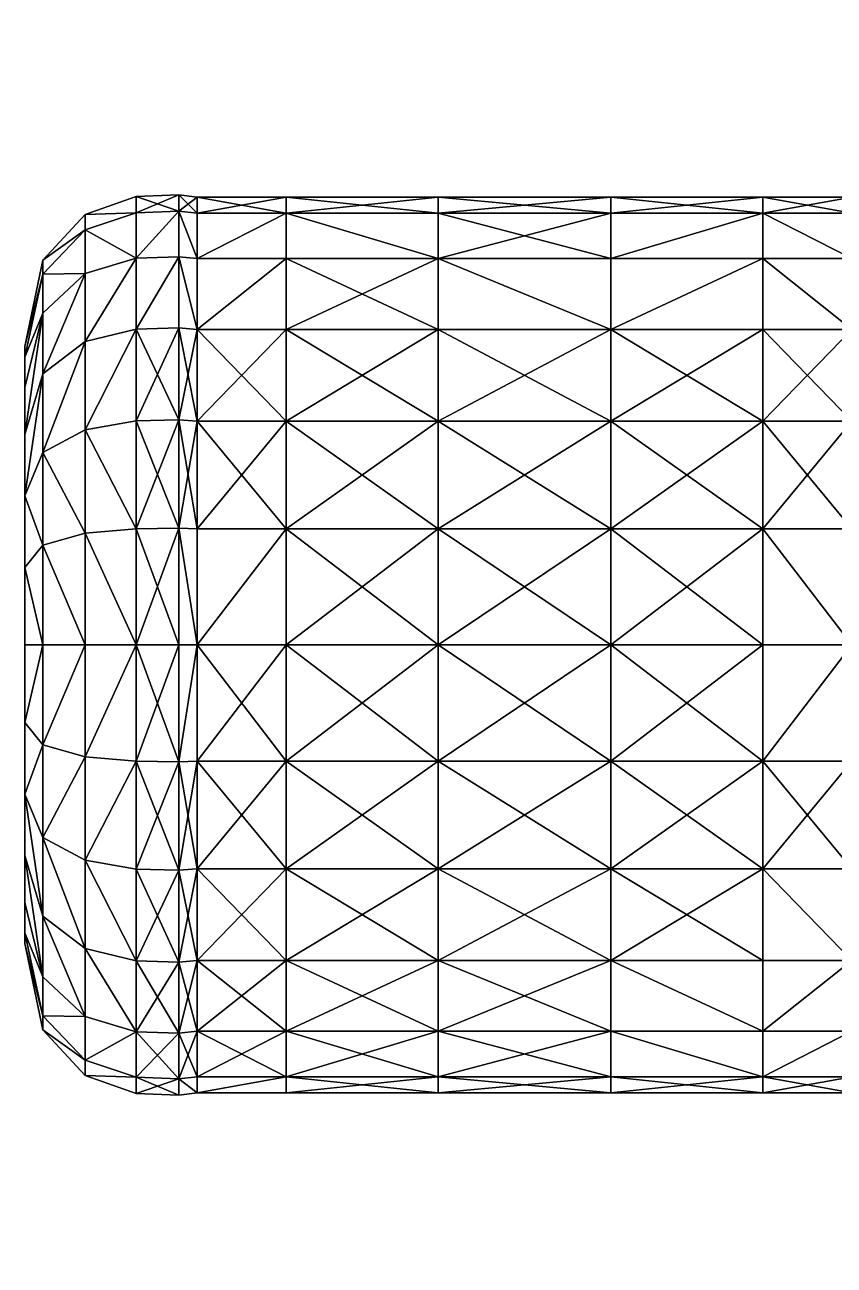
# Model space of a CAD drawing. Header units: centimetres. Extents: x -9.1 to 9.1, y -0.1 to 15.5.
# Drawn here: x -9.098 to -8.619, y 7.019 to 7.752 of the extents above; entities that cross this region are included whole.
import ezdxf

# ---------------------------------------------------------------- set-up
doc = ezdxf.new("R2010")
doc.units = ezdxf.units.CM
doc.header["$MEASUREMENT"] = 0

msp = doc.modelspace()

# ---------------------------------------------------------------- meshes
at = {"color": 251, "true_color": 0x666666}
mesh = msp.add_polyface(dxfattribs=at)
corners = [(-8.60878, 7.72567, 0.09071), (-8.60878, 7.73835), (-8.60878, 7.73903, 0.09427), (-8.60878, 7.7522), (-8.60878, 7.68984, -0.17569), (-8.60878, 7.63416, -0.24922), (-8.60878, 7.70179, -0.18259), (-8.60878, 7.64392, -0.259), (-8.60878, 7.7522), (-8.60878, 7.73835), (-8.60878, 7.73903, -0.09427), (-8.60878, 7.72567, -0.09071), (-8.60878, 7.68984, 0.17569), (-8.60878, 7.70179, 0.18259), (-8.60878, 7.63416, 0.24922), (-8.60878, 7.64392, 0.259), (-8.60878, 7.64627, -0.15054), (-8.60878, 7.59856, -0.21353), (-8.60878, 7.66946, -0.16393), (-8.60878, 7.61751, -0.23253), (-8.60878, 7.71472), (-8.60878, 7.68783), (-8.60878, 7.70289, -0.08464), (-8.60878, 7.67697, -0.07772), (-8.60878, 7.6642), (-8.60878, 7.65035), (-8.60878, 7.65419, -0.07165), (-8.60878, 7.64083, -0.06809), (-8.60878, 7.61394, -0.13187), (-8.60878, 7.62589, -0.13877), (-8.60878, 7.58191, -0.19684), (-8.66142, 7.65035), (-8.66142, 7.64083, -0.06809), (-8.75121, 7.61394, -0.13187), (-8.66142, 7.61394, -0.13187), (-8.60878, 7.6642), (-8.60878, 7.65419, 0.07165), (-8.60878, 7.65035), (-8.60878, 7.64083, 0.06809), (-8.60878, 7.71472), (-8.60878, 7.70289, 0.08464), (-8.60878, 7.68783), (-8.60878, 7.67697, 0.07772), (-8.60878, 7.61751, 0.23253), (-8.60878, 7.59856, 0.21353), (-8.60878, 7.66946, 0.16393), (-8.60878, 7.64627, 0.15054), (-8.75121, 7.64083, 0.06809), (-8.66142, 7.65035), (-8.66142, 7.64083, 0.06809), (-8.66142, 7.61394, 0.13187), (-8.75121, 7.61394, 0.13187), (-8.60878, 7.61394, 0.13187)]
mesh.append_faces([[corners[k] for k in face] for face in [(0, 1, 2), (2, 1, 3), (4, 5, 6), (6, 5, 7), (8, 9, 10), (10, 9, 11), (4, 6, 11), (11, 6, 10), (12, 13, 14), (14, 13, 15), (12, 0, 13), (13, 0, 2), (16, 17, 18), (18, 17, 19), (20, 21, 22), (22, 21, 23), (9, 20, 11), (11, 20, 22), (16, 18, 23), (23, 18, 22), (18, 4, 22), (22, 4, 11), (5, 4, 19), (19, 4, 18), (24, 25, 26), (26, 25, 27), (21, 24, 23), (23, 24, 26), (28, 29, 27), (27, 29, 26), (29, 16, 26), (26, 16, 23), (30, 16, 29), (25, 31, 27), (27, 31, 32), (32, 33, 34), (34, 28, 32), (32, 28, 27), (35, 36, 37), (37, 36, 38), (39, 40, 41), (41, 40, 42), (43, 44, 45), (45, 44, 46), (14, 43, 12), (12, 43, 45), (46, 42, 45), (45, 42, 40), (0, 12, 40), (40, 12, 45), (1, 0, 39), (39, 0, 40), (47, 48, 49), (50, 51, 49), (38, 52, 49), (49, 52, 50), (48, 37, 49), (49, 37, 38)]], dxfattribs={"color": 251})
mesh = msp.add_polyface(dxfattribs=at)
corners = [(-8.66142, 7.65035), (-8.75121, 7.65035), (-8.66142, 7.64083, -0.06809), (-8.75121, 7.64083, -0.06809), (-8.75121, 7.61394, -0.13187), (-8.94318, 7.65035), (-8.99582, 7.65035), (-8.94318, 7.64083, -0.06809), (-8.99582, 7.64083, -0.06809), (-8.85339, 7.65035), (-8.85339, 7.64083, -0.06809), (-8.85339, 7.61394, -0.13187), (-8.99582, 7.61394, -0.13187), (-8.94318, 7.61394, -0.13187), (-9.00655, 7.65162), (-9.03182, 7.6506), (-9.00655, 7.64206, -0.06841), (-9.03182, 7.64107, -0.06815), (-9.03182, 7.61415, -0.13199), (-9.00655, 7.61504, -0.13251), (-9.06192, 7.6401), (-9.06192, 7.63095, -0.06545), (-9.08712, 7.61298), (-9.08712, 7.60481, -0.05848), (-9.06192, 7.6051, -0.12677), (-8.99582, 7.65035), (-8.94318, 7.65035), (-8.99582, 7.64083, 0.06809), (-8.94318, 7.64083, 0.06809), (-8.75121, 7.65035), (-8.66142, 7.65035), (-8.75121, 7.64083, 0.06809), (-8.66142, 7.64083, 0.06809), (-8.75121, 7.61394, 0.13187), (-8.85339, 7.65035), (-8.85339, 7.64083, 0.06809), (-8.85339, 7.61394, 0.13187), (-8.94318, 7.61394, 0.13187), (-8.99582, 7.61394, 0.13187), (-9.03182, 7.6506), (-9.00655, 7.65162), (-9.03182, 7.64107, 0.06815), (-9.00655, 7.64206, 0.06841), (-9.00655, 7.61504, 0.13251), (-9.03182, 7.61415, 0.13199), (-9.06192, 7.6401), (-9.06192, 7.63095, 0.06545), (-9.06192, 7.6051, 0.12677), (-9.08712, 7.61298), (-9.08712, 7.60481, 0.05848)]
mesh.append_faces([[corners[k] for k in face] for face in [(0, 1, 2), (2, 1, 3), (3, 4, 2), (5, 6, 7), (7, 6, 8), (1, 9, 3), (3, 9, 10), (9, 5, 10), (10, 5, 7), (4, 3, 11), (11, 3, 10), (8, 12, 7), (7, 12, 13), (13, 11, 7), (7, 11, 10), (14, 15, 16), (16, 15, 17), (6, 14, 8), (8, 14, 16), (17, 18, 16), (16, 18, 19), (19, 12, 16), (16, 12, 8), (15, 20, 17), (17, 20, 21), (20, 22, 21), (21, 22, 23), (17, 21, 18), (18, 21, 24), (25, 26, 27), (27, 26, 28), (29, 30, 31), (32, 33, 31), (34, 29, 35), (35, 29, 31), (31, 33, 35), (35, 33, 36), (37, 38, 28), (28, 38, 27), (35, 36, 28), (28, 36, 37), (26, 34, 28), (28, 34, 35), (39, 40, 41), (41, 40, 42), (43, 44, 42), (42, 44, 41), (27, 38, 42), (42, 38, 43), (40, 25, 42), (42, 25, 27), (39, 41, 45), (45, 41, 46), (41, 44, 46), (46, 44, 47), (45, 46, 48), (48, 46, 49)]], dxfattribs={"color": 251})
mesh = msp.add_polyface(dxfattribs=at)
corners = [(-8.60878, 7.38553, -0.35139), (-8.60878, 7.38553, -0.36518), (-8.60878, 7.47704, -0.33993), (-8.60878, 7.48064, -0.35327), (-8.60878, 7.63416, -0.24922), (-8.60878, 7.56194, -0.30555), (-8.60878, 7.64392, -0.259), (-8.60878, 7.56887, -0.31755), (-8.60878, 7.63416, 0.24922), (-8.60878, 7.64392, 0.259), (-8.60878, 7.56194, 0.30555), (-8.60878, 7.56887, 0.31755), (-8.75121, 7.61394, -0.13187), (-8.75121, 7.57215, -0.18706), (-8.66142, 7.61394, -0.13187), (-8.66142, 7.57215, -0.18706), (-8.60878, 7.57215, -0.18706), (-8.60878, 7.61394, -0.13187), (-8.85339, 7.57215, -0.18706), (-8.85339, 7.61394, -0.13187), (-8.75121, 7.38553, -0.26374), (-8.66142, 7.38553, -0.26374), (-8.75121, 7.45422, -0.25514), (-8.66142, 7.45422, -0.25514), (-8.66142, 7.51794, -0.22934), (-8.75121, 7.51794, -0.22934), (-8.60878, 7.51794, -0.22934), (-8.60878, 7.45422, -0.25514), (-8.60878, 7.38553, -0.26374), (-8.85339, 7.51794, -0.22934), (-8.85339, 7.38553, -0.26374), (-8.85339, 7.45422, -0.25514), (-8.66142, 7.51794, 0.22934), (-8.75121, 7.51794, 0.22934), (-8.66142, 7.57215, 0.18706), (-8.75121, 7.57215, 0.18706), (-8.66142, 7.38553, 0.26374), (-8.75121, 7.38553, 0.26374), (-8.66142, 7.45422, 0.25514), (-8.75121, 7.45422, 0.25514), (-8.60878, 7.45422, 0.25514), (-8.60878, 7.38553, 0.26374), (-8.60878, 7.51794, 0.22934), (-8.60878, 7.57215, 0.18706), (-8.85339, 7.38553, 0.26374), (-8.85339, 7.45422, 0.25514), (-8.85339, 7.57215, 0.18706), (-8.85339, 7.51794, 0.22934), (-8.66142, 7.61394, 0.13187), (-8.75121, 7.61394, 0.13187), (-8.60878, 7.61394, 0.13187), (-8.85339, 7.61394, 0.13187), (-8.94318, 7.57215, 0.18706)]
mesh.append_faces([[corners[k] for k in face] for face in [(0, 1, 2), (2, 1, 3), (4, 5, 6), (6, 5, 7), (2, 3, 5), (5, 3, 7), (8, 9, 10), (10, 9, 11), (12, 13, 14), (14, 13, 15), (15, 16, 14), (14, 16, 17), (18, 13, 19), (19, 13, 12), (20, 21, 22), (22, 21, 23), (15, 13, 24), (24, 13, 25), (26, 16, 24), (24, 16, 15), (24, 25, 23), (23, 25, 22), (27, 26, 23), (23, 26, 24), (21, 28, 23), (23, 28, 27), (29, 25, 18), (18, 25, 13), (30, 20, 31), (31, 20, 22), (22, 25, 31), (31, 25, 29), (32, 33, 34), (34, 33, 35), (36, 37, 38), (38, 37, 39), (40, 41, 38), (38, 41, 36), (38, 39, 32), (32, 39, 33), (42, 40, 32), (32, 40, 38), (43, 42, 34), (34, 42, 32), (37, 44, 39), (39, 44, 45), (46, 35, 47), (47, 35, 33), (33, 39, 47), (47, 39, 45), (34, 35, 48), (48, 35, 49), (50, 43, 48), (48, 43, 34), (49, 35, 51), (51, 35, 46), (46, 52, 51)]], dxfattribs={"color": 251})
mesh = msp.add_polyface(dxfattribs=at)
corners = [(-9.09768, 7.5378, -0.08792), (-9.09768, 7.50994, -0.12471), (-9.08712, 7.58171, -0.11326), (-9.08712, 7.54581, -0.16066), (-9.08712, 7.61298), (-9.09768, 7.56208), (-9.08712, 7.60481, -0.05848), (-9.09768, 7.55573, -0.04539), (-9.06192, 7.56492, -0.17982), (-9.03182, 7.61415, -0.13199), (-9.06192, 7.6051, -0.12677), (-9.06192, 7.63095, -0.06545), (-9.09768, 7.4738, -0.1529), (-9.08712, 7.49926, -0.19698), (-9.06192, 7.51282, -0.22047), (-9.08712, 7.44453, -0.21914), (-9.06192, 7.45156, -0.24527), (-9.09768, 7.50202), (-9.09768, 7.45306), (-9.09768, 7.49783, -0.02995), (-9.09768, 7.45064, -0.01736), (-9.09768, 7.486, -0.05801), (-9.09768, 7.46762, -0.08228), (-9.09768, 7.44378, -0.10088), (-9.08712, 7.61298), (-9.08712, 7.60481, 0.05848), (-9.09768, 7.56208), (-9.09768, 7.55573, 0.04539), (-9.09768, 7.50994, 0.12471), (-9.08712, 7.54581, 0.16066), (-9.09768, 7.4738, 0.1529), (-9.08712, 7.49926, 0.19698), (-9.08712, 7.44453, 0.21914), (-9.06192, 7.51282, 0.22047), (-9.06192, 7.45156, 0.24527), (-9.06192, 7.56492, 0.17982), (-9.08712, 7.58171, 0.11326), (-9.09768, 7.5378, 0.08792), (-9.06192, 7.6051, 0.12677), (-9.06192, 7.63095, 0.06545), (-9.09768, 7.46762, 0.08228), (-9.09768, 7.44378, 0.10088), (-9.09768, 7.50202), (-9.09768, 7.49783, 0.02995), (-9.09768, 7.45306), (-9.09768, 7.45064, 0.01736), (-9.09768, 7.43312, 0.0477), (-9.09768, 7.486, 0.05801)]
mesh.append_faces([[corners[k] for k in face] for face in [(0, 1, 2), (2, 1, 3), (4, 5, 6), (6, 5, 7), (8, 9, 10), (0, 2, 7), (7, 2, 6), (2, 10, 6), (6, 10, 11), (8, 10, 3), (3, 10, 2), (1, 12, 3), (3, 12, 13), (14, 8, 13), (13, 8, 3), (12, 15, 13), (15, 16, 13), (13, 16, 14), (17, 18, 19), (19, 18, 20), (5, 17, 7), (7, 17, 19), (20, 21, 19), (21, 0, 19), (19, 0, 7), (1, 0, 22), (22, 0, 21), (12, 1, 23), (23, 1, 22), (24, 25, 26), (26, 25, 27), (28, 29, 30), (30, 29, 31), (32, 30, 31), (33, 34, 31), (31, 34, 32), (29, 35, 31), (31, 35, 33), (29, 28, 36), (36, 28, 37), (35, 29, 38), (38, 29, 36), (37, 27, 36), (36, 27, 25), (39, 38, 25), (25, 38, 36), (40, 28, 41), (41, 28, 30), (42, 43, 44), (44, 43, 45), (40, 46, 47), (28, 40, 37), (37, 40, 47), (47, 45, 43), (27, 37, 43), (43, 37, 47), (26, 27, 42), (42, 27, 43)]], dxfattribs={"color": 251})
mesh = msp.add_polyface(dxfattribs=at)
corners = [(-8.99582, 7.61394, -0.13187), (-8.99582, 7.57215, -0.18706), (-8.94318, 7.61394, -0.13187), (-8.94318, 7.57215, -0.18706), (-8.85339, 7.57215, -0.18706), (-8.85339, 7.61394, -0.13187), (-8.99582, 7.51794, -0.22934), (-8.94318, 7.51794, -0.22934), (-8.85339, 7.51794, -0.22934), (-8.99582, 7.45422, -0.25514), (-8.94318, 7.45422, -0.25514), (-8.85339, 7.45422, -0.25514), (-9.03182, 7.61415, -0.13199), (-9.03182, 7.57232, -0.18723), (-9.00655, 7.61504, -0.13251), (-9.00655, 7.57304, -0.18796), (-9.06192, 7.56492, -0.17982), (-9.00655, 7.51858, -0.23045), (-9.03182, 7.51806, -0.22955), (-9.00655, 7.45455, -0.25637), (-9.03182, 7.45428, -0.25538), (-9.06192, 7.51282, -0.22047), (-9.06192, 7.45156, -0.24527), (-8.99582, 7.51794, 0.22934), (-8.99582, 7.57215, 0.18706), (-8.94318, 7.51794, 0.22934), (-8.94318, 7.57215, 0.18706), (-8.99582, 7.45422, 0.25514), (-8.94318, 7.45422, 0.25514), (-8.85339, 7.51794, 0.22934), (-8.85339, 7.45422, 0.25514), (-8.85339, 7.57215, 0.18706), (-8.94318, 7.61394, 0.13187), (-8.99582, 7.61394, 0.13187), (-8.85339, 7.61394, 0.13187), (-9.00655, 7.51858, 0.23045), (-9.03182, 7.51806, 0.22955), (-9.00655, 7.57304, 0.18796), (-9.03182, 7.57232, 0.18723), (-9.00655, 7.45455, 0.25637), (-9.03182, 7.45428, 0.25538), (-9.06192, 7.56492, 0.17982), (-9.06192, 7.51282, 0.22047), (-9.06192, 7.45156, 0.24527), (-9.00655, 7.61504, 0.13251), (-9.03182, 7.61415, 0.13199), (-9.06192, 7.6051, 0.12677)]
mesh.append_faces([[corners[k] for k in face] for face in [(0, 1, 2), (2, 1, 3), (3, 4, 2), (2, 4, 5), (1, 6, 3), (3, 6, 7), (7, 8, 3), (3, 8, 4), (6, 9, 7), (7, 9, 10), (10, 11, 7), (7, 11, 8), (12, 13, 14), (14, 13, 15), (15, 1, 14), (14, 1, 0), (13, 12, 16), (15, 13, 17), (17, 13, 18), (6, 1, 17), (17, 1, 15), (17, 18, 19), (19, 18, 20), (9, 6, 19), (19, 6, 17), (18, 13, 21), (21, 13, 16), (18, 21, 20), (20, 21, 22), (23, 24, 25), (25, 24, 26), (27, 23, 28), (28, 23, 25), (25, 29, 28), (28, 29, 30), (26, 31, 25), (25, 31, 29), (26, 24, 32), (32, 24, 33), (34, 26, 32), (35, 36, 37), (37, 36, 38), (39, 40, 35), (35, 40, 36), (23, 27, 35), (35, 27, 39), (24, 23, 37), (37, 23, 35), (41, 38, 42), (42, 38, 36), (36, 40, 42), (42, 40, 43), (37, 38, 44), (44, 38, 45), (33, 24, 44), (44, 24, 37), (38, 41, 45), (45, 41, 46)]], dxfattribs={"color": 251})
mesh = msp.add_polyface(dxfattribs=at)
corners = [(-9.09768, 7.38553), (-9.09768, 7.39355), (-9.09768, 7.39326, 0.00206), (-9.09768, 7.38553), (-9.09768, 7.38553, -0.00799), (-9.09768, 7.38761, -0.00773), (-9.09768, 7.38553), (-9.09768, 7.39118, -0.00566), (-9.09768, 7.39245, -0.00399), (-9.09768, 7.44378, -0.03363), (-9.09768, 7.43312, -0.0477), (-9.09768, 7.486, -0.05801), (-9.09768, 7.46762, -0.08228), (-9.09768, 7.45064, -0.01736), (-9.09768, 7.39355), (-9.09768, 7.38553), (-9.09768, 7.39326, -0.00206), (-9.09768, 7.45306), (-9.09768, 7.41648), (-9.09768, 7.41537, -0.00796), (-9.09768, 7.40734, -0.02186), (-9.09768, 7.41223, -0.01541), (-9.09768, 7.38553), (-9.09768, 7.38553, -0.06726), (-9.09768, 7.38553, -0.11602), (-9.09768, 7.40305, -0.06507), (-9.09768, 7.41574, -0.11223), (-9.09768, 7.4193, -0.05849), (-9.09768, 7.44378, -0.10088), (-9.09768, 7.4738, -0.1529), (-9.09768, 7.43132, -0.1701), (-9.09768, 7.38553, -0.17583), (-9.09768, 7.38553), (-9.09768, 7.38954, -0.00694), (-9.09768, 7.40101, -0.02681), (-9.09768, 7.38553, -0.03083), (-9.09768, 7.39356, -0.02982), (-9.09768, 7.38553), (-9.09768, 7.38553), (-9.09768, 7.39118, 0.00566), (-9.09768, 7.38954, 0.00694), (-9.09768, 7.43312, 0.0477), (-9.09768, 7.46762, 0.08228), (-9.09768, 7.4193, 0.05849), (-9.09768, 7.44378, 0.10088), (-9.09768, 7.38553, 0.06726), (-9.09768, 7.40305, 0.06507), (-9.09768, 7.38553, 0.11602), (-9.09768, 7.41574, 0.11223), (-9.09768, 7.43132, 0.1701), (-9.09768, 7.38553, 0.17583), (-9.09768, 7.4738, 0.1529), (-9.09768, 7.38553), (-9.09768, 7.38761, 0.00773), (-9.09768, 7.38553, 0.00799), (-9.09768, 7.39356, 0.02982)]
mesh.append_faces([[corners[k] for k in face] for face in [(0, 1, 2), (3, 4, 5), (6, 7, 8), (9, 10, 11), (11, 10, 12), (9, 11, 13), (14, 15, 16), (17, 18, 13), (13, 18, 19), (18, 14, 19), (19, 14, 16), (10, 9, 20), (20, 9, 21), (13, 19, 9), (9, 19, 21), (22, 8, 16), (8, 21, 16), (16, 21, 19), (20, 21, 7), (7, 21, 8), (23, 24, 25), (25, 24, 26), (10, 27, 12), (12, 27, 28), (28, 27, 26), (26, 27, 25), (29, 28, 30), (30, 28, 26), (24, 31, 26), (26, 31, 30), (32, 33, 7), (27, 10, 34), (34, 10, 20), (34, 20, 33), (33, 20, 7), (35, 23, 36), (36, 23, 25), (27, 34, 25), (25, 34, 36), (37, 5, 33), (5, 36, 33), (33, 36, 34), (4, 35, 5), (5, 35, 36), (38, 39, 40), (41, 42, 43), (43, 42, 44), (45, 46, 47), (47, 46, 48), (49, 50, 48), (48, 50, 47), (46, 43, 48), (48, 43, 44), (51, 49, 44), (44, 49, 48), (52, 53, 54), (46, 45, 55)]], dxfattribs={"color": 251})
mesh = msp.add_polyface(dxfattribs=at)
corners = [(-8.99582, 7.45422, -0.25514), (-8.99582, 7.38553, -0.26374), (-8.94318, 7.45422, -0.25514), (-8.94318, 7.38553, -0.26374), (-8.85339, 7.38553, -0.26374), (-8.85339, 7.45422, -0.25514), (-9.09768, 7.38553, -0.17583), (-9.08712, 7.38553, -0.22653), (-9.09768, 7.43132, -0.1701), (-9.08712, 7.44453, -0.21914), (-9.03182, 7.38553, -0.26399), (-9.00655, 7.38553, -0.26501), (-9.03182, 7.45428, -0.25538), (-9.00655, 7.45455, -0.25637), (-9.06192, 7.38553, -0.25354), (-9.06192, 7.45156, -0.24527), (-9.09768, 7.4738, -0.1529), (-8.94318, 7.38553, 0.26374), (-8.99582, 7.38553, 0.26374), (-8.94318, 7.45422, 0.25514), (-8.99582, 7.45422, 0.25514), (-8.85339, 7.38553, 0.26374), (-8.85339, 7.45422, 0.25514), (-9.00655, 7.38553, 0.26501), (-9.03182, 7.38553, 0.26399), (-9.00655, 7.45455, 0.25637), (-9.03182, 7.45428, 0.25538), (-9.09768, 7.38553, 0.17583), (-9.09768, 7.43132, 0.1701), (-9.08712, 7.38553, 0.22653), (-9.08712, 7.44453, 0.21914), (-9.06192, 7.38553, 0.25354), (-9.06192, 7.45156, 0.24527), (-9.09768, 7.4738, 0.1529), (-9.09768, 7.39356, 0.02982), (-9.09768, 7.38553, 0.06726), (-9.09768, 7.38553, 0.03083), (-9.09768, 7.38761, 0.00773), (-9.09768, 7.38553, 0.00799), (-9.09768, 7.40734, 0.02186), (-9.09768, 7.43312, 0.0477), (-9.09768, 7.40101, 0.02681), (-9.09768, 7.4193, 0.05849), (-9.09768, 7.40305, 0.06507), (-9.09768, 7.38553), (-9.09768, 7.38954, 0.00694), (-9.09768, 7.39118, 0.00566), (-9.09768, 7.486, 0.05801), (-9.09768, 7.44378, 0.03363), (-9.09768, 7.45064, 0.01736), (-9.09768, 7.38553), (-9.09768, 7.39245, 0.00399), (-9.09768, 7.41223, 0.01541), (-9.09768, 7.45306), (-9.09768, 7.41648), (-9.09768, 7.41537, 0.00796), (-9.09768, 7.38553), (-9.09768, 7.39326, 0.00206), (-9.09768, 7.39355)]
mesh.append_faces([[corners[k] for k in face] for face in [(0, 1, 2), (2, 1, 3), (3, 4, 2), (2, 4, 5), (6, 7, 8), (8, 7, 9), (10, 11, 12), (12, 11, 13), (11, 1, 13), (13, 1, 0), (14, 10, 15), (15, 10, 12), (8, 9, 16), (7, 14, 9), (9, 14, 15), (17, 18, 19), (19, 18, 20), (21, 17, 22), (22, 17, 19), (23, 24, 25), (25, 24, 26), (20, 18, 25), (25, 18, 23), (27, 28, 29), (29, 28, 30), (31, 32, 24), (24, 32, 26), (29, 30, 31), (31, 30, 32), (28, 33, 30), (34, 35, 36), (34, 36, 37), (37, 36, 38), (39, 40, 41), (41, 40, 42), (42, 43, 41), (41, 43, 34), (44, 45, 37), (41, 34, 45), (45, 34, 37), (46, 39, 45), (45, 39, 41), (47, 40, 48), (48, 49, 47), (50, 51, 46), (52, 48, 39), (39, 48, 40), (51, 52, 46), (46, 52, 39), (53, 49, 54), (54, 49, 55), (49, 48, 55), (55, 48, 52), (56, 57, 51), (55, 52, 57), (57, 52, 51), (54, 55, 58), (58, 55, 57)]], dxfattribs={"color": 251})
mesh = msp.add_polyface(dxfattribs=at)
corners = [(-9.09768, 7.38553), (-9.09768, 7.37751), (-9.09768, 7.3778, -0.00206), (-9.09768, 7.38553), (-9.09768, 7.37988, -0.00566), (-9.09768, 7.38152, -0.00694), (-9.09768, 7.33794, -0.0477), (-9.09768, 7.30344, -0.08228), (-9.09768, 7.35176, -0.05849), (-9.09768, 7.32728, -0.10088), (-9.09768, 7.38553, -0.06726), (-9.09768, 7.36801, -0.06507), (-9.09768, 7.38553, -0.11602), (-9.09768, 7.35532, -0.11223), (-9.09768, 7.33974, -0.1701), (-9.09768, 7.38553, -0.17583), (-9.09768, 7.29726, -0.1529), (-9.09768, 7.38553), (-9.09768, 7.38345, -0.00773), (-9.09768, 7.38553, -0.00799), (-9.09768, 7.3775, -0.02982), (-9.09768, 7.38553, -0.03083), (-9.09768, 7.36372, -0.02186), (-9.09768, 7.37005, -0.02681), (-9.09768, 7.38553), (-9.09768, 7.28506, -0.05801), (-9.09768, 7.32728, -0.03363), (-9.09768, 7.32042, -0.01736), (-9.09768, 7.38553), (-9.09768, 7.37861, -0.00399), (-9.09768, 7.35883, -0.01541), (-9.09768, 7.318), (-9.09768, 7.35458), (-9.09768, 7.35569, -0.00796), (-9.09768, 7.38553), (-9.09768, 7.38553), (-9.09768, 7.38553, 0.00799), (-9.09768, 7.38345, 0.00773), (-9.09768, 7.38553), (-9.09768, 7.37988, 0.00566), (-9.09768, 7.37861, 0.00399), (-9.09768, 7.30344, 0.08228), (-9.09768, 7.28506, 0.05801), (-9.09768, 7.33794, 0.0477), (-9.09768, 7.32728, 0.03363), (-9.09768, 7.32042, 0.01736), (-9.09768, 7.38553), (-9.09768, 7.3778, 0.00206), (-9.09768, 7.35569, 0.00796), (-9.09768, 7.36372, 0.02186), (-9.09768, 7.35883, 0.01541), (-9.09768, 7.38553)]
mesh.append_faces([[corners[k] for k in face] for face in [(0, 1, 2), (3, 4, 5), (6, 7, 8), (8, 7, 9), (10, 11, 12), (12, 11, 13), (14, 15, 13), (13, 15, 12), (11, 8, 13), (13, 8, 9), (16, 14, 9), (9, 14, 13), (17, 18, 19), (11, 10, 20), (20, 10, 21), (20, 21, 18), (18, 21, 19), (22, 6, 23), (23, 6, 8), (8, 11, 23), (23, 11, 20), (24, 5, 18), (23, 20, 5), (5, 20, 18), (4, 22, 5), (5, 22, 23), (7, 6, 25), (25, 6, 26), (26, 27, 25), (28, 29, 4), (30, 26, 22), (22, 26, 6), (29, 30, 4), (4, 30, 22), (31, 27, 32), (32, 27, 33), (27, 26, 33), (33, 26, 30), (34, 2, 29), (33, 30, 2), (2, 30, 29), (32, 33, 1), (1, 33, 2), (35, 36, 37), (38, 39, 40), (41, 42, 43), (43, 42, 44), (42, 45, 44), (46, 47, 1), (48, 45, 32), (32, 45, 31), (47, 48, 1), (1, 48, 32), (43, 44, 49), (49, 44, 50), (45, 48, 44), (44, 48, 50), (51, 40, 47)]], dxfattribs={"color": 251})
mesh = msp.add_polyface(dxfattribs=at)
corners = [(-8.99582, 7.38553, -0.26374), (-8.99582, 7.31684, -0.25514), (-8.94318, 7.38553, -0.26374), (-8.94318, 7.31684, -0.25514), (-8.85339, 7.31684, -0.25514), (-8.85339, 7.38553, -0.26374), (-9.00655, 7.38553, -0.26501), (-9.03182, 7.38553, -0.26399), (-9.00655, 7.31651, -0.25637), (-9.03182, 7.31678, -0.25538), (-9.09768, 7.38553, -0.17583), (-9.09768, 7.33974, -0.1701), (-9.08712, 7.38553, -0.22653), (-9.08712, 7.32653, -0.21914), (-9.06192, 7.38553, -0.25354), (-9.06192, 7.3195, -0.24527), (-9.09768, 7.29726, -0.1529), (-8.99582, 7.31684, 0.25514), (-8.99582, 7.38553, 0.26374), (-8.94318, 7.31684, 0.25514), (-8.94318, 7.38553, 0.26374), (-8.85339, 7.38553, 0.26374), (-9.09768, 7.38553, 0.17583), (-9.08712, 7.38553, 0.22653), (-9.09768, 7.33974, 0.1701), (-9.08712, 7.32653, 0.21914), (-9.03182, 7.38553, 0.26399), (-9.00655, 7.38553, 0.26501), (-9.03182, 7.31678, 0.25538), (-9.00655, 7.31651, 0.25637), (-9.06192, 7.38553, 0.25354), (-9.06192, 7.3195, 0.24527), (-9.09768, 7.29726, 0.1529), (-9.08712, 7.2718, 0.19698), (-9.09768, 7.37861, 0.00399), (-9.09768, 7.35883, 0.01541), (-9.09768, 7.3778, 0.00206), (-9.09768, 7.35569, 0.00796), (-9.09768, 7.36372, 0.02186), (-9.09768, 7.37988, 0.00566), (-9.09768, 7.38553, 0.06726), (-9.09768, 7.38553, 0.11602), (-9.09768, 7.36801, 0.06507), (-9.09768, 7.35532, 0.11223), (-9.09768, 7.33794, 0.0477), (-9.09768, 7.35176, 0.05849), (-9.09768, 7.30344, 0.08228), (-9.09768, 7.32728, 0.10088), (-9.09768, 7.38553), (-9.09768, 7.38152, 0.00694), (-9.09768, 7.37005, 0.02681), (-9.09768, 7.38553, 0.03083), (-9.09768, 7.3775, 0.02982), (-9.09768, 7.38553), (-9.09768, 7.38345, 0.00773), (-9.09768, 7.38553, 0.00799)]
mesh.append_faces([[corners[k] for k in face] for face in [(0, 1, 2), (2, 1, 3), (3, 4, 2), (2, 4, 5), (6, 7, 8), (8, 7, 9), (1, 0, 8), (8, 0, 6), (10, 11, 12), (12, 11, 13), (14, 15, 7), (7, 15, 9), (12, 13, 14), (14, 13, 15), (11, 16, 13), (17, 18, 19), (19, 18, 20), (20, 21, 19), (22, 23, 24), (24, 23, 25), (26, 27, 28), (28, 27, 29), (27, 18, 29), (29, 18, 17), (30, 26, 31), (31, 26, 28), (25, 32, 24), (31, 33, 25), (23, 30, 25), (25, 30, 31), (34, 35, 36), (36, 35, 37), (38, 35, 39), (39, 35, 34), (40, 41, 42), (42, 41, 43), (44, 45, 46), (46, 45, 47), (47, 45, 43), (43, 45, 42), (32, 47, 24), (24, 47, 43), (41, 22, 43), (43, 22, 24), (48, 49, 39), (45, 44, 50), (50, 44, 38), (50, 38, 49), (49, 38, 39), (51, 40, 52), (52, 40, 42), (45, 50, 42), (42, 50, 52), (53, 54, 49), (54, 52, 49), (49, 52, 50), (55, 51, 54), (54, 51, 52)]], dxfattribs={"color": 251})
mesh = msp.add_polyface(dxfattribs=at)
corners = [(-8.60878, 7.1369, -0.24922), (-8.60878, 7.12714, -0.259), (-8.60878, 7.20912, -0.30555), (-8.60878, 7.20219, -0.31755), (-8.60878, 7.38553, -0.35139), (-8.60878, 7.29402, -0.33993), (-8.60878, 7.38553, -0.36518), (-8.60878, 7.29042, -0.35327), (-8.60878, 7.38553, 0.35139), (-8.60878, 7.38553, 0.36518), (-8.60878, 7.29402, 0.33993), (-8.60878, 7.29042, 0.35327), (-8.75121, 7.19891, -0.18706), (-8.66142, 7.19891, -0.18706), (-8.75121, 7.25312, -0.22934), (-8.66142, 7.25312, -0.22934), (-8.66142, 7.38553, -0.26374), (-8.75121, 7.38553, -0.26374), (-8.66142, 7.31684, -0.25514), (-8.75121, 7.31684, -0.25514), (-8.60878, 7.31684, -0.25514), (-8.60878, 7.38553, -0.26374), (-8.60878, 7.25312, -0.22934), (-8.60878, 7.19891, -0.18706), (-8.85339, 7.31684, -0.25514), (-8.85339, 7.38553, -0.26374), (-8.85339, 7.19891, -0.18706), (-8.85339, 7.25312, -0.22934), (-8.66142, 7.15712, -0.13187), (-8.75121, 7.15712, -0.13187), (-8.60878, 7.15712, -0.13187), (-8.85339, 7.15712, -0.13187), (-8.75121, 7.15712, 0.13187), (-8.75121, 7.19891, 0.18706), (-8.66142, 7.15712, 0.13187), (-8.66142, 7.19891, 0.18706), (-8.60878, 7.19891, 0.18706), (-8.60878, 7.15712, 0.13187), (-8.85339, 7.19891, 0.18706), (-8.85339, 7.15712, 0.13187), (-8.75121, 7.38553, 0.26374), (-8.66142, 7.38553, 0.26374), (-8.75121, 7.31684, 0.25514), (-8.66142, 7.31684, 0.25514), (-8.66142, 7.25312, 0.22934), (-8.75121, 7.25312, 0.22934), (-8.60878, 7.25312, 0.22934), (-8.60878, 7.31684, 0.25514), (-8.60878, 7.38553, 0.26374), (-8.85339, 7.25312, 0.22934), (-8.85339, 7.38553, 0.26374), (-8.85339, 7.31684, 0.25514), (-8.94318, 7.31684, 0.25514)]
mesh.append_faces([[corners[k] for k in face] for face in [(0, 1, 2), (2, 1, 3), (4, 5, 6), (6, 5, 7), (5, 2, 7), (7, 2, 3), (8, 9, 10), (10, 9, 11), (12, 13, 14), (14, 13, 15), (16, 17, 18), (18, 17, 19), (20, 21, 18), (18, 21, 16), (18, 19, 15), (15, 19, 14), (22, 20, 15), (15, 20, 18), (13, 23, 15), (15, 23, 22), (24, 19, 25), (25, 19, 17), (26, 12, 27), (27, 12, 14), (14, 19, 27), (27, 19, 24), (13, 12, 28), (28, 12, 29), (30, 23, 28), (28, 23, 13), (31, 29, 26), (26, 29, 12), (32, 33, 34), (34, 33, 35), (35, 36, 34), (34, 36, 37), (38, 33, 39), (39, 33, 32), (40, 41, 42), (42, 41, 43), (35, 33, 44), (44, 33, 45), (46, 36, 44), (44, 36, 35), (44, 45, 43), (43, 45, 42), (47, 46, 43), (43, 46, 44), (41, 48, 43), (43, 48, 47), (49, 45, 38), (38, 45, 33), (50, 40, 51), (51, 40, 42), (42, 45, 51), (51, 45, 49), (52, 50, 51)]], dxfattribs={"color": 251})
mesh = msp.add_polyface(dxfattribs=at)
corners = [(-9.08712, 7.15808), (-9.08712, 7.16625, -0.05848), (-9.09768, 7.20898), (-9.09768, 7.21533, -0.04539), (-9.09768, 7.26112, -0.12471), (-9.08712, 7.22525, -0.16066), (-9.09768, 7.29726, -0.1529), (-9.08712, 7.2718, -0.19698), (-9.06192, 7.20614, -0.17982), (-9.03182, 7.19874, -0.18723), (-9.06192, 7.25824, -0.22047), (-9.03182, 7.31678, -0.25538), (-9.06192, 7.3195, -0.24527), (-9.08712, 7.32653, -0.21914), (-9.08712, 7.18935, -0.11326), (-9.09768, 7.23326, -0.08792), (-9.06192, 7.16596, -0.12677), (-9.06192, 7.14011, -0.06545), (-9.09768, 7.30344, -0.08228), (-9.09768, 7.32728, -0.10088), (-9.09768, 7.26904), (-9.09768, 7.27323, -0.02995), (-9.09768, 7.318), (-9.09768, 7.32042, -0.01736), (-9.09768, 7.28506, -0.05801), (-9.09768, 7.23326, 0.08792), (-9.09768, 7.26112, 0.12471), (-9.08712, 7.18935, 0.11326), (-9.08712, 7.22525, 0.16066), (-9.08712, 7.16625, 0.05848), (-9.09768, 7.21533, 0.04539), (-9.06192, 7.16596, 0.12677), (-9.06192, 7.14011, 0.06545), (-9.06192, 7.20614, 0.17982), (-9.09768, 7.29726, 0.1529), (-9.08712, 7.2718, 0.19698), (-9.06192, 7.25824, 0.22047), (-9.08712, 7.32653, 0.21914), (-9.06192, 7.3195, 0.24527), (-9.09768, 7.27323, 0.02995), (-9.09768, 7.32042, 0.01736), (-9.09768, 7.28506, 0.05801), (-9.09768, 7.30344, 0.08228), (-9.09768, 7.32728, 0.10088)]
mesh.append_faces([[corners[k] for k in face] for face in [(0, 1, 2), (2, 1, 3), (4, 5, 6), (6, 5, 7), (8, 9, 10), (10, 11, 12), (13, 6, 7), (10, 12, 7), (7, 12, 13), (5, 8, 7), (7, 8, 10), (5, 4, 14), (14, 4, 15), (8, 5, 16), (16, 5, 14), (15, 3, 14), (14, 3, 1), (17, 16, 1), (1, 16, 14), (18, 4, 19), (19, 4, 6), (20, 21, 22), (22, 21, 23), (4, 18, 15), (15, 18, 24), (24, 23, 21), (3, 15, 21), (21, 15, 24), (2, 3, 20), (20, 3, 21), (25, 26, 27), (27, 26, 28), (0, 2, 29), (29, 2, 30), (25, 27, 30), (30, 27, 29), (27, 31, 29), (29, 31, 32), (33, 31, 28), (28, 31, 27), (26, 34, 28), (28, 34, 35), (28, 35, 33), (33, 35, 36), (35, 34, 37), (36, 35, 38), (20, 22, 39), (39, 22, 40), (2, 20, 30), (30, 20, 39), (39, 40, 41), (30, 39, 25), (25, 39, 41), (26, 25, 42), (42, 25, 41), (34, 26, 43), (43, 26, 42)]], dxfattribs={"color": 251})
mesh = msp.add_polyface(dxfattribs=at)
corners = [(-8.99582, 7.25312, -0.22934), (-8.99582, 7.19891, -0.18706), (-8.94318, 7.25312, -0.22934), (-8.94318, 7.19891, -0.18706), (-8.99582, 7.31684, -0.25514), (-8.94318, 7.31684, -0.25514), (-8.85339, 7.25312, -0.22934), (-8.85339, 7.31684, -0.25514), (-8.85339, 7.19891, -0.18706), (-8.99582, 7.15712, -0.13187), (-8.94318, 7.15712, -0.13187), (-8.85339, 7.15712, -0.13187), (-9.00655, 7.25248, -0.23045), (-9.03182, 7.253, -0.22955), (-9.00655, 7.19802, -0.18796), (-9.03182, 7.19874, -0.18723), (-9.00655, 7.31651, -0.25637), (-9.03182, 7.31678, -0.25538), (-9.06192, 7.25824, -0.22047), (-9.00655, 7.15602, -0.13251), (-9.03182, 7.15691, -0.13199), (-9.06192, 7.20614, -0.17982), (-9.06192, 7.16596, -0.12677), (-8.99582, 7.15712, 0.13187), (-8.99582, 7.19891, 0.18706), (-8.94318, 7.15712, 0.13187), (-8.94318, 7.19891, 0.18706), (-8.85339, 7.19891, 0.18706), (-8.85339, 7.15712, 0.13187), (-8.99582, 7.25312, 0.22934), (-8.94318, 7.25312, 0.22934), (-8.85339, 7.25312, 0.22934), (-8.99582, 7.31684, 0.25514), (-8.94318, 7.31684, 0.25514), (-8.85339, 7.31684, 0.25514), (-9.00655, 7.15602, 0.13251), (-9.03182, 7.15691, 0.13199), (-9.00655, 7.19802, 0.18796), (-9.03182, 7.19874, 0.18723), (-9.06192, 7.20614, 0.17982), (-9.06192, 7.16596, 0.12677), (-9.00655, 7.25248, 0.23045), (-9.03182, 7.253, 0.22955), (-9.00655, 7.31651, 0.25637), (-9.03182, 7.31678, 0.25538), (-9.06192, 7.25824, 0.22047), (-9.06192, 7.3195, 0.24527)]
mesh.append_faces([[corners[k] for k in face] for face in [(0, 1, 2), (2, 1, 3), (4, 0, 5), (5, 0, 2), (2, 6, 5), (5, 6, 7), (3, 8, 2), (2, 8, 6), (1, 9, 3), (3, 9, 10), (10, 11, 3), (3, 11, 8), (12, 13, 14), (14, 13, 15), (16, 17, 12), (12, 17, 13), (0, 4, 12), (12, 4, 16), (1, 0, 14), (14, 0, 12), (18, 15, 13), (13, 17, 18), (14, 15, 19), (19, 15, 20), (9, 1, 19), (19, 1, 14), (15, 21, 20), (20, 21, 22), (23, 24, 25), (25, 24, 26), (26, 27, 25), (25, 27, 28), (24, 29, 26), (26, 29, 30), (30, 31, 26), (26, 31, 27), (29, 32, 30), (30, 32, 33), (33, 34, 30), (30, 34, 31), (35, 36, 37), (37, 36, 38), (24, 23, 37), (37, 23, 35), (38, 36, 39), (39, 36, 40), (37, 38, 41), (41, 38, 42), (29, 24, 41), (41, 24, 37), (41, 42, 43), (43, 42, 44), (32, 29, 43), (43, 29, 41), (42, 38, 45), (45, 38, 39), (42, 45, 44), (44, 45, 46)]], dxfattribs={"color": 251})
mesh = msp.add_polyface(dxfattribs=at)
corners = [(-8.60878, 7.04539, -0.09071), (-8.60878, 7.03271), (-8.60878, 7.03203, -0.09427), (-8.60878, 7.01886), (-8.60878, 7.08122, -0.17569), (-8.60878, 7.06927, -0.18259), (-8.60878, 7.1369, -0.24922), (-8.60878, 7.12714, -0.259), (-8.60878, 7.08122, 0.17569), (-8.60878, 7.1369, 0.24922), (-8.60878, 7.06927, 0.18259), (-8.60878, 7.12714, 0.259), (-8.60878, 7.04539, 0.09071), (-8.60878, 7.03203, 0.09427), (-8.60878, 7.10686), (-8.60878, 7.11687, -0.07165), (-8.60878, 7.12071), (-8.60878, 7.13023, -0.06809), (-8.60878, 7.05634), (-8.60878, 7.06817, -0.08464), (-8.60878, 7.08323), (-8.60878, 7.09409, -0.07772), (-8.60878, 7.15355, -0.23253), (-8.60878, 7.1725, -0.21353), (-8.60878, 7.1016, -0.16393), (-8.60878, 7.12479, -0.15054), (-8.60878, 7.18915, -0.19684), (-8.60878, 7.14517, -0.13877), (-8.60878, 7.15712, -0.13187), (-8.66142, 7.15712, -0.13187), (-8.75121, 7.15712, -0.13187), (-8.66142, 7.13023, -0.06809), (-8.66142, 7.12071), (-8.60878, 7.12479, 0.15054), (-8.60878, 7.1725, 0.21353), (-8.60878, 7.1016, 0.16393), (-8.60878, 7.15355, 0.23253), (-8.60878, 7.06817, 0.08464), (-8.60878, 7.09409, 0.07772), (-8.60878, 7.11687, 0.07165), (-8.60878, 7.13023, 0.06809), (-8.75121, 7.12071), (-8.66142, 7.13023, 0.06809), (-8.75121, 7.15712, 0.13187), (-8.66142, 7.15712, 0.13187), (-8.60878, 7.15712, 0.13187)]
mesh.append_faces([[corners[k] for k in face] for face in [(0, 1, 2), (2, 1, 3), (4, 5, 6), (6, 5, 7), (4, 0, 5), (5, 0, 2), (8, 9, 10), (10, 9, 11), (12, 13, 1), (1, 13, 3), (8, 10, 12), (12, 10, 13), (14, 15, 16), (16, 15, 17), (18, 19, 20), (20, 19, 21), (22, 23, 24), (24, 23, 25), (6, 22, 4), (4, 22, 24), (25, 21, 24), (24, 21, 19), (0, 4, 19), (19, 4, 24), (1, 0, 18), (18, 0, 19), (25, 26, 27), (28, 17, 27), (27, 17, 15), (21, 25, 15), (15, 25, 27), (20, 21, 14), (14, 21, 15), (29, 30, 31), (17, 28, 31), (31, 28, 29), (32, 16, 31), (31, 16, 17), (33, 34, 35), (35, 34, 36), (18, 20, 37), (37, 20, 38), (1, 18, 12), (12, 18, 37), (37, 38, 35), (35, 38, 33), (12, 37, 8), (8, 37, 35), (9, 8, 36), (36, 8, 35), (14, 16, 39), (39, 16, 40), (32, 41, 42), (16, 32, 40), (40, 32, 42), (42, 43, 44), (44, 45, 42), (42, 45, 40)]], dxfattribs={"color": 251})
mesh = msp.add_polyface(dxfattribs=at)
corners = [(-8.99582, 7.13023, -0.06809), (-8.99582, 7.12071), (-8.94318, 7.13023, -0.06809), (-8.94318, 7.12071), (-8.75121, 7.12071), (-8.66142, 7.12071), (-8.75121, 7.13023, -0.06809), (-8.66142, 7.13023, -0.06809), (-8.75121, 7.15712, -0.13187), (-8.85339, 7.12071), (-8.85339, 7.13023, -0.06809), (-8.85339, 7.15712, -0.13187), (-8.99582, 7.15712, -0.13187), (-8.94318, 7.15712, -0.13187), (-9.03182, 7.12046), (-9.00655, 7.11944), (-9.03182, 7.12999, -0.06815), (-9.00655, 7.129, -0.06841), (-9.00655, 7.15602, -0.13251), (-9.03182, 7.15691, -0.13199), (-9.06192, 7.13096), (-9.06192, 7.14011, -0.06545), (-9.06192, 7.16596, -0.12677), (-9.08712, 7.15808), (-9.08712, 7.16625, -0.05848), (-8.66142, 7.13023, 0.06809), (-8.75121, 7.13023, 0.06809), (-8.75121, 7.15712, 0.13187), (-8.94318, 7.13023, 0.06809), (-8.99582, 7.13023, 0.06809), (-8.85339, 7.13023, 0.06809), (-8.85339, 7.15712, 0.13187), (-8.99582, 7.15712, 0.13187), (-8.94318, 7.15712, 0.13187), (-9.00655, 7.129, 0.06841), (-9.03182, 7.12999, 0.06815), (-9.00655, 7.15602, 0.13251), (-9.03182, 7.15691, 0.13199), (-9.06192, 7.14011, 0.06545), (-9.08712, 7.16625, 0.05848), (-9.06192, 7.16596, 0.12677)]
mesh.append_faces([[corners[k] for k in face] for face in [(0, 1, 2), (2, 1, 3), (4, 5, 6), (6, 5, 7), (7, 8, 6), (9, 4, 10), (10, 4, 6), (6, 8, 10), (10, 8, 11), (12, 0, 13), (13, 0, 2), (2, 10, 13), (13, 10, 11), (3, 9, 2), (2, 9, 10), (14, 15, 16), (16, 15, 17), (18, 19, 17), (17, 19, 16), (0, 12, 17), (17, 12, 18), (15, 1, 17), (17, 1, 0), (14, 16, 20), (20, 16, 21), (16, 19, 21), (21, 19, 22), (20, 21, 23), (23, 21, 24), (25, 4, 26), (26, 27, 25), (3, 1, 28), (28, 1, 29), (4, 9, 26), (26, 9, 30), (9, 3, 30), (30, 3, 28), (27, 26, 31), (31, 26, 30), (29, 32, 28), (28, 32, 33), (33, 31, 28), (28, 31, 30), (15, 14, 34), (34, 14, 35), (29, 1, 34), (34, 1, 15), (34, 35, 36), (36, 35, 37), (32, 29, 36), (36, 29, 34), (14, 20, 35), (35, 20, 38), (20, 23, 38), (38, 23, 39), (35, 38, 37), (37, 38, 40)]], dxfattribs={"color": 251})

doc.saveas('drawing.dxf')
